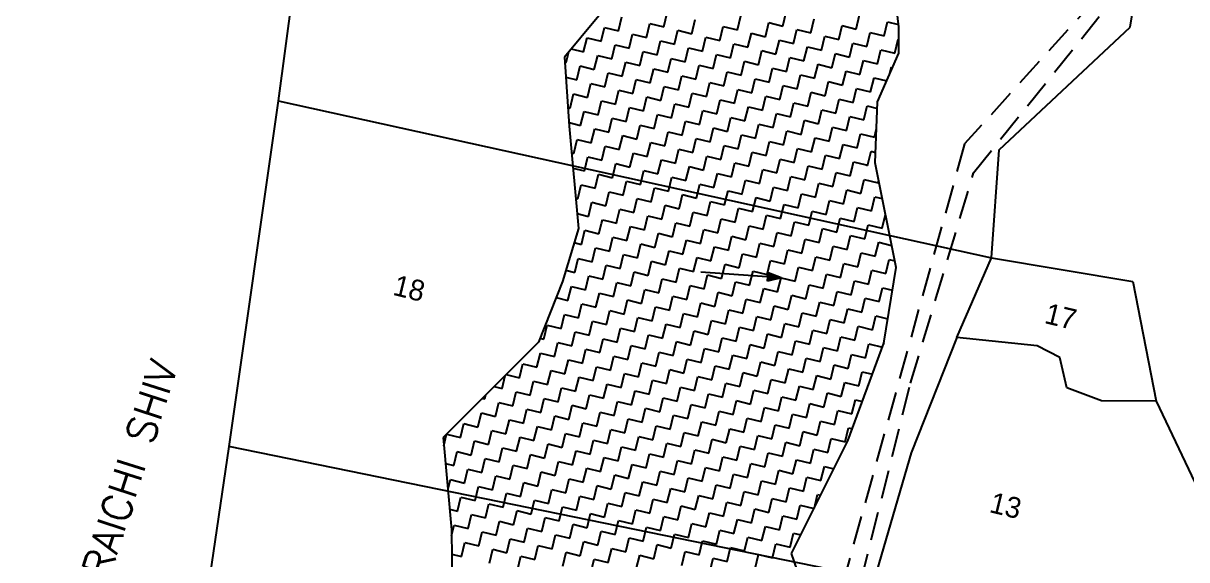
# Model space of a CAD drawing. Header units: metres. Extents: x 280481 to 282563, y 2046849 to 2049468.
# Drawn here: x 280915.3 to 281118.5, y 2047924.3 to 2048017.9 of the extents above; entities that cross this region are included whole.
import ezdxf
from ezdxf.enums import TextEntityAlignment as Align

# ---------------------------------------------------------------- set-up
doc = ezdxf.new("R2010")
doc.units = ezdxf.units.M
doc.linetypes.add('DASHED', pattern=[0.75, 0.5, -0.25])
for name, color, linetype in [('LINE_CARTTRACK', 2, 'DASHED'), ('POLY_HATCH', 12, 'Continuous'), ('POLY_PARCEL', 6, 'Continuous'), ('TEXT_MAPOUT', 7, 'Continuous'), ('TEXT_PARCEL', 7, 'Continuous'), ('V_BOUND_LINE', 7, 'Continuous')]:
    doc.layers.add(name, color=color, linetype=linetype)
doc.styles.get("Standard").update_dxf_attribs({"font": 'simplex.shx'})
doc.styles.add('TEXT_MAP', font='')
doc.styles.get('TEXT_MAP').set_extended_font_data('Kruti Dev 050')

msp = doc.modelspace()

# ---------------------------------------------------------------- hatches: boundary and pattern name
h = msp.add_hatch(color=256)
h.paths.add_polyline_path([(281045.32, 2047973.67), (281045.27, 2047972.96), (281047.65, 2047973.51)])
h.paths.add_polyline_path([(281047.65, 2047973.51), (281045.37, 2047974.39), (281045.32, 2047973.67)])

# ---------------------------------------------------------------- linework, layer by layer
for points in [[(281047.65, 2047973.51), (281033.61, 2047974.51)], [(281045.27, 2047972.96), (281045.37, 2047974.39)], [(281047.65, 2047973.51), (281045.27, 2047972.96)], [(281047.65, 2047973.51), (281045.37, 2047974.39)]]:
    msp.add_lwpolyline(points)
at = {"layer": 'LINE_CARTTRACK', "ltscale": 10}
for p, q in [((281102.78, 2048022.38), (281079.69, 2047996.88)), ((281081.28, 2047991.87), (281106.84, 2048023.63)), ((281079.69, 2047996.88), (281058.95, 2047922.06)), ((281070.26, 2047955.11), (281081.28, 2047991.87)), ((281048.81, 2047869.57), (281070.26, 2047955.11))]:
    msp.add_line(p, q, dxfattribs=at)
at = {"layer": 'POLY_HATCH'}
for p, q in [((281025.47, 2048030.94), (281009.81, 2048012.03)), ((281068.22, 2048017.31), (281067.08, 2048027)), ((281068.19, 2048012.75), (281068.22, 2048017.31)), ((281009.81, 2048012.03), (281010.66, 2047999.99)), ((281064.51, 2048004.22), (281068.19, 2048012.75)), ((281064.09, 2047993.57), (281064.51, 2048004.22)), ((281010.66, 2047999.99), (281012.25, 2047982.12)), ((281067.74, 2047975.3), (281064.09, 2047993.57)), ((281012.25, 2047982.12), (281009.47, 2047972.85)), ((281065.61, 2047962.1), (281067.74, 2047975.3)), ((281009.47, 2047972.85), (281005.29, 2047962.29)), ((281005.29, 2047962.29), (280988.61, 2047945.63)), ((281059.33, 2047945.06), (281065.61, 2047962.1)), ((280988.61, 2047945.63), (280990.09, 2047929.53)), ((281049.45, 2047925.4), (281059.33, 2047945.06)), ((280990.09, 2047929.53), (280990.36, 2047910.64)), ((281054.57, 2047910.98), (281049.45, 2047925.4))]:
    msp.add_line(p, q, dxfattribs=at)
at = {"layer": 'POLY_HATCH', "linetype": 'Continuous'}
for p, q in [((281027.18, 2048017.32), (281027.78, 2048019.77)), ((281047.94, 2048017.47), (281048.53, 2048019.91)), ((281019.25, 2048016.65), (281019.85, 2048019.1)), ((281024.15, 2048015.47), (281024.74, 2048017.91)), ((281024.74, 2048017.91), (281027.18, 2048017.32)), ((281032.08, 2048016.13), (281032.67, 2048018.58)), ((281040.01, 2048016.8), (281040.6, 2048019.25)), ((281044.9, 2048015.61), (281045.5, 2048018.06)), ((281045.5, 2048018.06), (281047.94, 2048017.47)), ((281052.83, 2048016.28), (281053.43, 2048018.73)), ((281060.77, 2048016.95), (281061.36, 2048019.4)), ((281065.66, 2048015.76), (281066.25, 2048018.21)), ((281066.25, 2048018.21), (281068.17, 2048017.74)), ((281016.21, 2048014.8), (281016.81, 2048017.24)), ((281016.81, 2048017.24), (281019.25, 2048016.65)), ((281021.11, 2048013.61), (281021.7, 2048016.06)), ((281021.7, 2048016.06), (281024.15, 2048015.47)), ((281029.04, 2048014.28), (281029.63, 2048016.73)), ((281029.63, 2048016.73), (281032.08, 2048016.13)), ((281036.97, 2048014.95), (281037.56, 2048017.39)), ((281037.56, 2048017.39), (281040.01, 2048016.8)), ((281041.86, 2048013.76), (281042.46, 2048016.21)), ((281042.46, 2048016.21), (281044.9, 2048015.61)), ((281049.8, 2048014.43), (281050.39, 2048016.87)), ((281050.39, 2048016.87), (281052.83, 2048016.28)), ((281054.69, 2048013.24), (281055.28, 2048015.69)), ((281055.28, 2048015.69), (281057.73, 2048015.1)), ((281057.73, 2048015.1), (281058.32, 2048017.54)), ((281058.32, 2048017.54), (281060.77, 2048016.95)), ((281062.62, 2048013.91), (281063.21, 2048016.36)), ((281063.21, 2048016.36), (281065.66, 2048015.76)), ((281013.17, 2048012.94), (281013.77, 2048015.39)), ((281013.77, 2048015.39), (281016.21, 2048014.8)), ((281018.07, 2048011.76), (281018.66, 2048014.2)), ((281018.66, 2048014.2), (281021.11, 2048013.61)), ((281026, 2048012.43), (281026.59, 2048014.87)), ((281026.59, 2048014.87), (281029.04, 2048014.28)), ((281030.89, 2048011.24), (281031.48, 2048013.69)), ((281031.48, 2048013.69), (281033.93, 2048013.09)), ((281033.93, 2048013.09), (281034.52, 2048015.54)), ((281034.52, 2048015.54), (281036.97, 2048014.95)), ((281038.82, 2048011.91), (281039.42, 2048014.35)), ((281039.42, 2048014.35), (281041.86, 2048013.76)), ((281046.76, 2048012.58), (281047.35, 2048015.02)), ((281047.35, 2048015.02), (281049.8, 2048014.43)), ((281051.65, 2048011.39), (281052.24, 2048013.84)), ((281052.24, 2048013.84), (281054.69, 2048013.24)), ((281059.58, 2048012.06), (281060.17, 2048014.5)), ((281060.17, 2048014.5), (281062.62, 2048013.91)), ((281067.51, 2048012.72), (281068.11, 2048015.17)), ((281068.11, 2048015.17), (281068.21, 2048015.15)), ((281010.13, 2048011.09), (281010.59, 2048012.96)), ((281011.01, 2048013.47), (281013.17, 2048012.94)), ((281015.03, 2048009.9), (281015.62, 2048012.35)), ((281015.62, 2048012.35), (281018.07, 2048011.76)), ((281022.96, 2048010.57), (281023.55, 2048013.02)), ((281023.55, 2048013.02), (281026, 2048012.43)), ((281027.85, 2048009.39), (281028.44, 2048011.83)), ((281028.44, 2048011.83), (281030.89, 2048011.24)), ((281035.78, 2048010.05), (281036.38, 2048012.5)), ((281036.38, 2048012.5), (281038.82, 2048011.91)), ((281043.72, 2048010.72), (281044.31, 2048013.17)), ((281044.31, 2048013.17), (281046.76, 2048012.58)), ((281048.61, 2048009.54), (281049.2, 2048011.98)), ((281049.2, 2048011.98), (281051.65, 2048011.39)), ((281056.54, 2048010.2), (281057.13, 2048012.65)), ((281057.13, 2048012.65), (281059.58, 2048012.06)), ((281064.47, 2048010.87), (281065.07, 2048013.32)), ((281065.07, 2048013.32), (281067.51, 2048012.72)), ((281009.88, 2048011.15), (281010.13, 2048011.09)), ((281011.99, 2048008.05), (281012.58, 2048010.5)), ((281012.58, 2048010.5), (281015.03, 2048009.9)), ((281019.92, 2048008.72), (281020.51, 2048011.17)), ((281020.51, 2048011.17), (281022.96, 2048010.57)), ((281024.81, 2048007.53), (281025.41, 2048009.98)), ((281025.41, 2048009.98), (281027.85, 2048009.39)), ((281032.74, 2048008.2), (281033.34, 2048010.65)), ((281033.34, 2048010.65), (281035.78, 2048010.05)), ((281040.68, 2048008.87), (281041.27, 2048011.31)), ((281041.27, 2048011.31), (281043.72, 2048010.72)), ((281045.57, 2048007.68), (281046.16, 2048010.13)), ((281046.16, 2048010.13), (281048.61, 2048009.54)), ((281053.5, 2048008.35), (281054.1, 2048010.8)), ((281054.1, 2048010.8), (281056.54, 2048010.2)), ((281058.4, 2048007.16), (281058.99, 2048009.61)), ((281058.99, 2048009.61), (281061.43, 2048009.02)), ((281061.43, 2048009.02), (281062.03, 2048011.46)), ((281062.03, 2048011.46), (281064.47, 2048010.87)), ((281066.65, 2048009.18), (281066.92, 2048010.28)), ((281066.92, 2048010.28), (281067.11, 2048010.23)), ((281010.06, 2048008.52), (281011.99, 2048008.05)), ((281016.88, 2048006.87), (281017.47, 2048009.31)), ((281017.47, 2048009.31), (281019.92, 2048008.72)), ((281021.77, 2048005.68), (281022.37, 2048008.13)), ((281022.37, 2048008.13), (281024.81, 2048007.53)), ((281029.71, 2048006.35), (281030.3, 2048008.79)), ((281030.3, 2048008.79), (281032.74, 2048008.2)), ((281034.6, 2048005.16), (281035.19, 2048007.61)), ((281035.19, 2048007.61), (281037.64, 2048007.01)), ((281037.64, 2048007.01), (281038.23, 2048009.46)), ((281038.23, 2048009.46), (281040.68, 2048008.87)), ((281042.53, 2048005.83), (281043.12, 2048008.28)), ((281043.12, 2048008.28), (281045.57, 2048007.68)), ((281050.46, 2048006.5), (281051.06, 2048008.94)), ((281051.06, 2048008.94), (281053.5, 2048008.35)), ((281055.36, 2048005.31), (281055.95, 2048007.76)), ((281055.95, 2048007.76), (281058.4, 2048007.16)), ((281063.29, 2048005.98), (281063.88, 2048008.42)), ((281063.88, 2048008.42), (281066.1, 2048007.89)), ((281010.8, 2048003.16), (281011.39, 2048005.61)), ((281011.39, 2048005.61), (281013.84, 2048005.01)), ((281013.84, 2048005.01), (281014.43, 2048007.46)), ((281014.43, 2048007.46), (281016.88, 2048006.87)), ((281018.73, 2048003.83), (281019.33, 2048006.27)), ((281019.33, 2048006.27), (281021.77, 2048005.68)), ((281026.67, 2048004.49), (281027.26, 2048006.94)), ((281027.26, 2048006.94), (281029.71, 2048006.35)), ((281031.56, 2048003.31), (281032.15, 2048005.75)), ((281032.15, 2048005.75), (281034.6, 2048005.16)), ((281039.49, 2048003.98), (281040.08, 2048006.42)), ((281040.08, 2048006.42), (281042.53, 2048005.83)), ((281047.42, 2048004.64), (281048.02, 2048007.09)), ((281048.02, 2048007.09), (281050.46, 2048006.5)), ((281052.32, 2048003.46), (281052.91, 2048005.9)), ((281052.91, 2048005.9), (281055.36, 2048005.31)), ((281060.25, 2048004.12), (281060.84, 2048006.57)), ((281060.84, 2048006.57), (281063.29, 2048005.98)), ((281015.69, 2048001.97), (281016.29, 2048004.42)), ((281016.29, 2048004.42), (281018.73, 2048003.83)), ((281023.63, 2048002.64), (281024.22, 2048005.09)), ((281024.22, 2048005.09), (281026.67, 2048004.49)), ((281028.52, 2048001.45), (281029.11, 2048003.9)), ((281029.11, 2048003.9), (281031.56, 2048003.31)), ((281036.45, 2048002.12), (281037.04, 2048004.57)), ((281037.04, 2048004.57), (281039.49, 2048003.98)), ((281044.38, 2048002.79), (281044.98, 2048005.24)), ((281044.98, 2048005.24), (281047.42, 2048004.64)), ((281049.28, 2048001.6), (281049.87, 2048004.05)), ((281049.87, 2048004.05), (281052.32, 2048003.46)), ((281057.21, 2048002.27), (281057.8, 2048004.72)), ((281057.8, 2048004.72), (281060.25, 2048004.12)), ((281062.1, 2048001.08), (281062.69, 2048003.53)), ((281062.69, 2048003.53), (281064.47, 2048003.1)), ((281010.43, 2048003.25), (281010.8, 2048003.16)), ((281012.65, 2048000.12), (281013.25, 2048002.57)), ((281013.25, 2048002.57), (281015.69, 2048001.97)), ((281020.59, 2048000.79), (281021.18, 2048003.23)), ((281021.18, 2048003.23), (281023.63, 2048002.64)), ((281025.48, 2047999.6), (281026.07, 2048002.05)), ((281026.07, 2048002.05), (281028.52, 2048001.45)), ((281033.41, 2048000.27), (281034.01, 2048002.71)), ((281034.01, 2048002.71), (281036.45, 2048002.12)), ((281038.31, 2047999.08), (281038.9, 2048001.53)), ((281038.9, 2048001.53), (281041.34, 2048000.94)), ((281041.34, 2048000.94), (281041.94, 2048003.38)), ((281041.94, 2048003.38), (281044.38, 2048002.79)), ((281046.24, 2047999.75), (281046.83, 2048002.2)), ((281046.83, 2048002.2), (281049.28, 2048001.6)), ((281054.17, 2048000.42), (281054.76, 2048002.86)), ((281054.76, 2048002.86), (281057.21, 2048002.27)), ((281059.06, 2047999.23), (281059.66, 2048001.68)), ((281059.66, 2048001.68), (281062.1, 2048001.08)), ((281010.62, 2048000.61), (281012.65, 2048000.12)), ((281014.51, 2047997.08), (281015.1, 2047999.53)), ((281015.1, 2047999.53), (281017.55, 2047998.93)), ((281017.55, 2047998.93), (281018.14, 2048001.38)), ((281018.14, 2048001.38), (281020.59, 2048000.79)), ((281022.44, 2047997.75), (281023.03, 2048000.19)), ((281023.03, 2048000.19), (281025.48, 2047999.6)), ((281030.37, 2047998.41), (281030.97, 2048000.86)), ((281030.97, 2048000.86), (281033.41, 2048000.27)), ((281035.27, 2047997.23), (281035.86, 2047999.68)), ((281035.86, 2047999.68), (281038.31, 2047999.08)), ((281043.2, 2047997.9), (281043.79, 2048000.34)), ((281043.79, 2048000.34), (281046.24, 2047999.75)), ((281051.13, 2047998.56), (281051.72, 2048001.01)), ((281051.72, 2048001.01), (281054.17, 2048000.42)), ((281056.02, 2047997.38), (281056.62, 2047999.82)), ((281056.62, 2047999.82), (281059.06, 2047999.23)), ((281063.96, 2047998.05), (281064.33, 2047999.58)), ((281011.47, 2047995.23), (281012.06, 2047997.67)), ((281012.06, 2047997.67), (281014.51, 2047997.08)), ((281019.4, 2047995.89), (281019.99, 2047998.34)), ((281019.99, 2047998.34), (281022.44, 2047997.75)), ((281027.33, 2047996.56), (281027.93, 2047999.01)), ((281027.93, 2047999.01), (281030.37, 2047998.41)), ((281032.23, 2047995.38), (281032.82, 2047997.82)), ((281032.82, 2047997.82), (281035.27, 2047997.23)), ((281040.16, 2047996.04), (281040.75, 2047998.49)), ((281040.75, 2047998.49), (281043.2, 2047997.9)), ((281048.09, 2047996.71), (281048.68, 2047999.16)), ((281048.68, 2047999.16), (281051.13, 2047998.56)), ((281052.98, 2047995.52), (281053.58, 2047997.97)), ((281053.58, 2047997.97), (281056.02, 2047997.38)), ((281060.92, 2047996.19), (281061.51, 2047998.64)), ((281061.51, 2047998.64), (281063.96, 2047998.05)), ((281016.36, 2047994.04), (281016.95, 2047996.49)), ((281016.95, 2047996.49), (281019.4, 2047995.89)), ((281024.29, 2047994.71), (281024.89, 2047997.15)), ((281024.89, 2047997.15), (281027.33, 2047996.56)), ((281029.19, 2047993.52), (281029.78, 2047995.97)), ((281029.78, 2047995.97), (281032.23, 2047995.38)), ((281037.12, 2047994.19), (281037.71, 2047996.64)), ((281037.71, 2047996.64), (281040.16, 2047996.04)), ((281042.01, 2047993), (281042.61, 2047995.45)), ((281042.61, 2047995.45), (281045.05, 2047994.86)), ((281045.05, 2047994.86), (281045.64, 2047997.3)), ((281045.64, 2047997.3), (281048.09, 2047996.71)), ((281049.94, 2047993.67), (281050.54, 2047996.12)), ((281050.54, 2047996.12), (281052.98, 2047995.52)), ((281057.88, 2047994.34), (281058.47, 2047996.79)), ((281058.47, 2047996.79), (281060.92, 2047996.19)), ((281062.8, 2047993.29), (281063.36, 2047995.6)), ((281063.36, 2047995.6), (281064.16, 2047995.41)), ((281011.08, 2047995.32), (281011.47, 2047995.23)), ((281013.32, 2047992.19), (281013.92, 2047994.63)), ((281013.92, 2047994.63), (281016.36, 2047994.04)), ((281018.22, 2047991), (281018.81, 2047993.45)), ((281018.81, 2047993.45), (281021.25, 2047992.85)), ((281021.25, 2047992.85), (281021.85, 2047995.3)), ((281021.85, 2047995.3), (281024.29, 2047994.71)), ((281026.15, 2047991.67), (281026.74, 2047994.11)), ((281026.74, 2047994.11), (281029.19, 2047993.52)), ((281034.08, 2047992.34), (281034.67, 2047994.78)), ((281034.67, 2047994.78), (281037.12, 2047994.19)), ((281038.97, 2047991.15), (281039.57, 2047993.6)), ((281039.57, 2047993.6), (281042.01, 2047993)), ((281046.9, 2047991.82), (281047.5, 2047994.26)), ((281047.5, 2047994.26), (281049.94, 2047993.67)), ((281054.84, 2047992.49), (281055.43, 2047994.93)), ((281055.43, 2047994.93), (281057.88, 2047994.34)), ((281060.07, 2047992.68), (281060.32, 2047993.75)), ((281060.32, 2047993.75), (281062.5, 2047993.22)), ((281011.31, 2047992.67), (281013.32, 2047992.19)), ((281015.18, 2047989.15), (281015.77, 2047991.59)), ((281015.77, 2047991.59), (281018.22, 2047991)), ((281023.11, 2047989.82), (281023.7, 2047992.26)), ((281023.7, 2047992.26), (281026.15, 2047991.67)), ((281031.04, 2047990.48), (281031.63, 2047992.93)), ((281031.63, 2047992.93), (281034.08, 2047992.34)), ((281035.93, 2047989.3), (281036.53, 2047991.74)), ((281036.53, 2047991.74), (281038.97, 2047991.15)), ((281043.87, 2047989.96), (281044.46, 2047992.41)), ((281044.46, 2047992.41), (281046.9, 2047991.82)), ((281051.86, 2047990.87), (281052.39, 2047993.08)), ((281052.39, 2047993.08), (281054.84, 2047992.49)), ((281056.69, 2047989.45), (281057.28, 2047991.89)), ((281057.28, 2047991.89), (281059.73, 2047991.3)), ((281059.73, 2047991.3), (281060.07, 2047992.68)), ((281062.5, 2047993.22), (281062.77, 2047993.15)), ((281062.77, 2047993.15), (281062.8, 2047993.29)), ((281012.14, 2047987.29), (281012.73, 2047989.74)), ((281012.73, 2047989.74), (281015.18, 2047989.15)), ((281020.07, 2047987.96), (281020.66, 2047990.41)), ((281020.66, 2047990.41), (281023.11, 2047989.82)), ((281028, 2047988.63), (281028.59, 2047991.08)), ((281028.59, 2047991.08), (281031.04, 2047990.48)), ((281032.89, 2047987.44), (281033.49, 2047989.89)), ((281033.49, 2047989.89), (281035.93, 2047989.3)), ((281040.91, 2047988.45), (281041.42, 2047990.56)), ((281041.42, 2047990.56), (281043.87, 2047989.96)), ((281045.72, 2047986.92), (281046.31, 2047989.37)), ((281046.31, 2047989.37), (281048.76, 2047988.78)), ((281048.76, 2047988.78), (281049.12, 2047990.26)), ((281049.12, 2047990.26), (281049.35, 2047991.22)), ((281049.35, 2047991.22), (281051.31, 2047990.75)), ((281051.31, 2047990.75), (281051.8, 2047990.63)), ((281051.8, 2047990.63), (281051.86, 2047990.87)), ((281053.65, 2047987.59), (281054.24, 2047990.04)), ((281054.24, 2047990.04), (281056.69, 2047989.45)), ((281061.58, 2047988.26), (281062.18, 2047990.71)), ((281062.18, 2047990.71), (281064.62, 2047990.11)), ((281064.62, 2047990.11), (281064.71, 2047990.46)), ((281011.79, 2047987.38), (281012.14, 2047987.29)), ((281017.03, 2047986.11), (281017.62, 2047988.55)), ((281017.62, 2047988.55), (281020.07, 2047987.96)), ((281021.92, 2047984.92), (281022.52, 2047987.37)), ((281022.52, 2047987.37), (281024.96, 2047986.78)), ((281024.96, 2047986.78), (281025.55, 2047989.22)), ((281025.55, 2047989.22), (281028, 2047988.63)), ((281029.96, 2047986.03), (281030.45, 2047988.04)), ((281030.45, 2047988.04), (281032.89, 2047987.44)), ((281037.79, 2047986.26), (281038.17, 2047987.85)), ((281038.17, 2047987.85), (281038.38, 2047988.7)), ((281038.38, 2047988.7), (281040.13, 2047988.28)), ((281040.13, 2047988.28), (281040.83, 2047988.11)), ((281040.83, 2047988.11), (281040.91, 2047988.45)), ((281042.68, 2047985.07), (281043.27, 2047987.52)), ((281043.27, 2047987.52), (281045.72, 2047986.92)), ((281050.61, 2047985.74), (281051.2, 2047988.19)), ((281051.2, 2047988.19), (281053.65, 2047987.59)), ((281058.54, 2047986.41), (281059.14, 2047988.85)), ((281059.14, 2047988.85), (281061.58, 2047988.26)), ((281063.44, 2047985.22), (281064.03, 2047987.67)), ((281064.03, 2047987.67), (281065.33, 2047987.35)), ((281013.99, 2047984.25), (281014.58, 2047986.7)), ((281014.58, 2047986.7), (281017.03, 2047986.11)), ((281019.02, 2047983.62), (281019.48, 2047985.52)), ((281019.48, 2047985.52), (281021.92, 2047984.92)), ((281026.82, 2047983.74), (281027.23, 2047985.43)), ((281027.23, 2047985.43), (281027.41, 2047986.18)), ((281027.41, 2047986.18), (281028.95, 2047985.81)), ((281028.95, 2047985.81), (281029.85, 2047985.59)), ((281029.85, 2047985.59), (281029.96, 2047986.03)), ((281034.75, 2047984.4), (281035.34, 2047986.85)), ((281035.34, 2047986.85), (281037.79, 2047986.26)), ((281039.64, 2047983.22), (281040.23, 2047985.66)), ((281040.23, 2047985.66), (281042.68, 2047985.07)), ((281047.57, 2047983.89), (281048.17, 2047986.33)), ((281048.17, 2047986.33), (281050.61, 2047985.74)), ((281055.5, 2047984.55), (281056.1, 2047987)), ((281056.1, 2047987), (281058.54, 2047986.41)), ((281060.4, 2047983.37), (281060.99, 2047985.81)), ((281060.99, 2047985.81), (281063.44, 2047985.22)), ((281012.02, 2047984.73), (281013.99, 2047984.25)), ((281016.28, 2047983.01), (281016.44, 2047983.66)), ((281016.44, 2047983.66), (281017.77, 2047983.34)), ((281017.77, 2047983.34), (281018.88, 2047983.07)), ((281018.88, 2047983.07), (281019.02, 2047983.62)), ((281023.78, 2047981.88), (281024.37, 2047984.33)), ((281024.37, 2047984.33), (281026.82, 2047983.74)), ((281028.67, 2047980.7), (281029.26, 2047983.14)), ((281029.26, 2047983.14), (281031.71, 2047982.55)), ((281031.71, 2047982.55), (281032.3, 2047985)), ((281032.3, 2047985), (281034.75, 2047984.4)), ((281036.6, 2047981.36), (281037.19, 2047983.81)), ((281037.19, 2047983.81), (281039.64, 2047983.22)), ((281044.53, 2047982.03), (281045.13, 2047984.48)), ((281045.13, 2047984.48), (281047.57, 2047983.89)), ((281049.43, 2047980.85), (281050.02, 2047983.29)), ((281050.02, 2047983.29), (281052.47, 2047982.7)), ((281052.47, 2047982.7), (281053.06, 2047985.15)), ((281053.06, 2047985.15), (281055.5, 2047984.55)), ((281057.36, 2047981.51), (281057.95, 2047983.96)), ((281057.95, 2047983.96), (281060.4, 2047983.37)), ((281065.29, 2047982.18), (281065.88, 2047984.6)), ((281012.8, 2047979.36), (281013.4, 2047981.81)), ((281013.4, 2047981.81), (281015.84, 2047981.22)), ((281015.84, 2047981.22), (281016.28, 2047983.01)), ((281020.74, 2047980.03), (281021.33, 2047982.48)), ((281021.33, 2047982.48), (281023.78, 2047981.88)), ((281025.63, 2047978.84), (281026.22, 2047981.29)), ((281026.22, 2047981.29), (281028.67, 2047980.7)), ((281033.56, 2047979.51), (281034.15, 2047981.96)), ((281034.15, 2047981.96), (281036.6, 2047981.36)), ((281041.49, 2047980.18), (281042.09, 2047982.62)), ((281042.09, 2047982.62), (281044.53, 2047982.03)), ((281046.39, 2047978.99), (281046.98, 2047981.44)), ((281046.98, 2047981.44), (281049.43, 2047980.85)), ((281054.32, 2047979.66), (281054.91, 2047982.11)), ((281054.91, 2047982.11), (281057.36, 2047981.51)), ((281062.25, 2047980.33), (281062.84, 2047982.77)), ((281062.84, 2047982.77), (281065.29, 2047982.18)), ((281011.52, 2047979.67), (281012.8, 2047979.36)), ((281017.7, 2047978.18), (281018.29, 2047980.62)), ((281018.29, 2047980.62), (281020.74, 2047980.03)), ((281022.59, 2047976.99), (281023.18, 2047979.44)), ((281023.18, 2047979.44), (281025.63, 2047978.84)), ((281030.52, 2047977.66), (281031.11, 2047980.1)), ((281031.11, 2047980.1), (281033.56, 2047979.51)), ((281038.45, 2047978.32), (281039.05, 2047980.77)), ((281039.05, 2047980.77), (281041.49, 2047980.18)), ((281043.35, 2047977.14), (281043.94, 2047979.59)), ((281043.94, 2047979.59), (281046.39, 2047978.99)), ((281051.28, 2047977.81), (281051.87, 2047980.25)), ((281051.87, 2047980.25), (281054.32, 2047979.66)), ((281059.21, 2047978.47), (281059.8, 2047980.92)), ((281059.8, 2047980.92), (281062.25, 2047980.33)), ((281064.1, 2047977.29), (281064.7, 2047979.73)), ((281064.7, 2047979.73), (281066.96, 2047979.19)), ((281014.66, 2047976.32), (281015.25, 2047978.77)), ((281015.25, 2047978.77), (281017.7, 2047978.18)), ((281019.55, 2047975.14), (281020.14, 2047977.58)), ((281020.14, 2047977.58), (281022.59, 2047976.99)), ((281027.48, 2047975.8), (281028.08, 2047978.25)), ((281028.08, 2047978.25), (281030.52, 2047977.66)), ((281032.38, 2047974.62), (281032.97, 2047977.06)), ((281032.97, 2047977.06), (281035.41, 2047976.47)), ((281035.41, 2047976.47), (281036.01, 2047978.92)), ((281036.01, 2047978.92), (281038.45, 2047978.32)), ((281040.31, 2047975.29), (281040.9, 2047977.73)), ((281040.9, 2047977.73), (281043.35, 2047977.14)), ((281048.24, 2047975.95), (281048.83, 2047978.4)), ((281048.83, 2047978.4), (281051.28, 2047977.81)), ((281053.13, 2047974.77), (281053.73, 2047977.21)), ((281053.73, 2047977.21), (281056.17, 2047976.62)), ((281056.17, 2047976.62), (281056.77, 2047979.07)), ((281056.77, 2047979.07), (281059.21, 2047978.47)), ((281061.07, 2047975.43), (281061.66, 2047977.88)), ((281061.66, 2047977.88), (281064.1, 2047977.29)), ((281011.62, 2047974.47), (281012.21, 2047976.92)), ((281012.21, 2047976.92), (281014.66, 2047976.32)), ((281016.51, 2047973.28), (281017.1, 2047975.73)), ((281017.1, 2047975.73), (281019.55, 2047975.14)), ((281024.44, 2047973.95), (281025.04, 2047976.4)), ((281025.04, 2047976.4), (281027.48, 2047975.8)), ((281029.34, 2047972.76), (281029.93, 2047975.21)), ((281029.93, 2047975.21), (281032.38, 2047974.62)), ((281037.27, 2047973.43), (281037.86, 2047975.88)), ((281037.86, 2047975.88), (281040.31, 2047975.29)), ((281045.2, 2047974.1), (281045.79, 2047976.55)), ((281045.79, 2047976.55), (281048.24, 2047975.95)), ((281050.09, 2047972.91), (281050.69, 2047975.36)), ((281050.69, 2047975.36), (281053.13, 2047974.77)), ((281058.03, 2047973.58), (281058.62, 2047976.03)), ((281058.62, 2047976.03), (281061.07, 2047975.43)), ((281065.96, 2047974.25), (281066.55, 2047976.7)), ((281066.55, 2047976.7), (281067.5, 2047976.46)), ((281010.07, 2047974.85), (281011.62, 2047974.47)), ((281013.47, 2047971.43), (281014.06, 2047973.88)), ((281014.06, 2047973.88), (281016.51, 2047973.28)), ((281021.4, 2047972.1), (281022, 2047974.54)), ((281022, 2047974.54), (281024.44, 2047973.95)), ((281026.3, 2047970.91), (281026.89, 2047973.36)), ((281026.89, 2047973.36), (281029.34, 2047972.76)), ((281034.23, 2047971.58), (281034.82, 2047974.03)), ((281034.82, 2047974.03), (281037.27, 2047973.43)), ((281042.16, 2047972.25), (281042.75, 2047974.69)), ((281042.75, 2047974.69), (281045.2, 2047974.1)), ((281047.05, 2047971.06), (281047.65, 2047973.51)), ((281047.65, 2047973.51), (281050.09, 2047972.91)), ((281054.99, 2047971.73), (281055.58, 2047974.17)), ((281055.58, 2047974.17), (281058.03, 2047973.58)), ((281059.88, 2047970.54), (281060.47, 2047972.99)), ((281060.47, 2047972.99), (281062.92, 2047972.4)), ((281062.92, 2047972.4), (281063.51, 2047974.84)), ((281063.51, 2047974.84), (281065.96, 2047974.25)), ((281010.43, 2047969.58), (281011.03, 2047972.02)), ((281011.03, 2047972.02), (281013.47, 2047971.43)), ((281018.36, 2047970.24), (281018.96, 2047972.69)), ((281018.96, 2047972.69), (281021.4, 2047972.1)), ((281023.26, 2047969.06), (281023.85, 2047971.5)), ((281023.85, 2047971.5), (281026.3, 2047970.91)), ((281031.19, 2047969.73), (281031.78, 2047972.17)), ((281031.78, 2047972.17), (281034.23, 2047971.58)), ((281036.08, 2047968.54), (281036.68, 2047970.99)), ((281036.68, 2047970.99), (281039.12, 2047970.39)), ((281039.12, 2047970.39), (281039.71, 2047972.84)), ((281039.71, 2047972.84), (281042.16, 2047972.25)), ((281044.01, 2047969.21), (281044.61, 2047971.65)), ((281044.61, 2047971.65), (281047.05, 2047971.06)), ((281051.95, 2047969.87), (281052.54, 2047972.32)), ((281052.54, 2047972.32), (281054.99, 2047971.73)), ((281056.84, 2047968.69), (281057.43, 2047971.13)), ((281057.43, 2047971.13), (281059.88, 2047970.54)), ((281064.77, 2047969.36), (281065.37, 2047971.8)), ((281065.37, 2047971.8), (281067.11, 2047971.38)), ((281008.37, 2047970.08), (281010.43, 2047969.58)), ((281012.29, 2047966.54), (281012.88, 2047968.98)), ((281012.88, 2047968.98), (281015.32, 2047968.39)), ((281015.32, 2047968.39), (281015.92, 2047970.84)), ((281015.92, 2047970.84), (281018.36, 2047970.24)), ((281020.22, 2047967.2), (281020.81, 2047969.65)), ((281020.81, 2047969.65), (281023.26, 2047969.06)), ((281028.15, 2047967.87), (281028.74, 2047970.32)), ((281028.74, 2047970.32), (281031.19, 2047969.73)), ((281033.04, 2047966.69), (281033.64, 2047969.13)), ((281033.64, 2047969.13), (281036.08, 2047968.54)), ((281040.98, 2047967.35), (281041.57, 2047969.8)), ((281041.57, 2047969.8), (281044.01, 2047969.21)), ((281048.91, 2047968.02), (281049.5, 2047970.47)), ((281049.5, 2047970.47), (281051.95, 2047969.87)), ((281053.8, 2047966.83), (281054.39, 2047969.28)), ((281054.39, 2047969.28), (281056.84, 2047968.69)), ((281061.73, 2047967.5), (281062.33, 2047969.95)), ((281062.33, 2047969.95), (281064.77, 2047969.36)), ((281009.25, 2047964.68), (281009.84, 2047967.13)), ((281009.84, 2047967.13), (281012.29, 2047966.54)), ((281017.18, 2047965.35), (281017.77, 2047967.8)), ((281017.77, 2047967.8), (281020.22, 2047967.2)), ((281025.11, 2047966.02), (281025.7, 2047968.46)), ((281025.7, 2047968.46), (281028.15, 2047967.87)), ((281030, 2047964.83), (281030.6, 2047967.28)), ((281030.6, 2047967.28), (281033.04, 2047966.69)), ((281037.94, 2047965.5), (281038.53, 2047967.95)), ((281038.53, 2047967.95), (281040.98, 2047967.35)), ((281045.87, 2047966.17), (281046.46, 2047968.61)), ((281046.46, 2047968.61), (281048.91, 2047968.02)), ((281050.76, 2047964.98), (281051.35, 2047967.43)), ((281051.35, 2047967.43), (281053.8, 2047966.83)), ((281058.69, 2047965.65), (281059.29, 2047968.1)), ((281059.29, 2047968.1), (281061.73, 2047967.5)), ((281063.59, 2047964.46), (281064.18, 2047966.91)), ((281064.18, 2047966.91), (281066.3, 2047966.39)), ((281006.21, 2047962.83), (281006.8, 2047965.28)), ((281006.8, 2047965.28), (281009.25, 2047964.68)), ((281014.14, 2047963.5), (281014.73, 2047965.94)), ((281014.73, 2047965.94), (281017.18, 2047965.35)), ((281022.07, 2047964.16), (281022.66, 2047966.61)), ((281022.66, 2047966.61), (281025.11, 2047966.02)), ((281026.96, 2047962.98), (281027.56, 2047965.43)), ((281027.56, 2047965.43), (281030, 2047964.83)), ((281034.9, 2047963.65), (281035.49, 2047966.09)), ((281035.49, 2047966.09), (281037.94, 2047965.5)), ((281039.79, 2047962.46), (281040.38, 2047964.91)), ((281040.38, 2047964.91), (281042.83, 2047964.31)), ((281042.83, 2047964.31), (281043.42, 2047966.76)), ((281043.42, 2047966.76), (281045.87, 2047966.17)), ((281047.72, 2047963.13), (281048.31, 2047965.57)), ((281048.31, 2047965.57), (281050.76, 2047964.98)), ((281055.65, 2047963.8), (281056.25, 2047966.24)), ((281056.25, 2047966.24), (281058.69, 2047965.65)), ((281060.55, 2047962.61), (281061.14, 2047965.06)), ((281061.14, 2047965.06), (281063.59, 2047964.46)), ((281005.57, 2047962.98), (281006.21, 2047962.83)), ((281011.1, 2047961.64), (281011.69, 2047964.09)), ((281011.69, 2047964.09), (281014.14, 2047963.5)), ((281015.99, 2047960.46), (281016.59, 2047962.9)), ((281016.59, 2047962.9), (281019.03, 2047962.31)), ((281019.03, 2047962.31), (281019.62, 2047964.76)), ((281019.62, 2047964.76), (281022.07, 2047964.16)), ((281023.92, 2047961.13), (281024.52, 2047963.57)), ((281024.52, 2047963.57), (281026.96, 2047962.98)), ((281031.86, 2047961.79), (281032.45, 2047964.24)), ((281032.45, 2047964.24), (281034.9, 2047963.65)), ((281036.75, 2047960.61), (281037.34, 2047963.05)), ((281037.34, 2047963.05), (281039.79, 2047962.46)), ((281044.68, 2047961.27), (281045.28, 2047963.72)), ((281045.28, 2047963.72), (281047.72, 2047963.13)), ((281052.61, 2047961.94), (281053.21, 2047964.39)), ((281053.21, 2047964.39), (281055.65, 2047963.8)), ((281057.51, 2047960.76), (281058.1, 2047963.2)), ((281058.1, 2047963.2), (281060.55, 2047962.61)), ((281008.06, 2047959.79), (281008.65, 2047962.24)), ((281008.65, 2047962.24), (281011.1, 2047961.64)), ((281012.95, 2047958.6), (281013.55, 2047961.05)), ((281013.55, 2047961.05), (281015.99, 2047960.46)), ((281020.89, 2047959.27), (281021.48, 2047961.72)), ((281021.48, 2047961.72), (281023.92, 2047961.13)), ((281028.82, 2047959.94), (281029.41, 2047962.39)), ((281029.41, 2047962.39), (281031.86, 2047961.79)), ((281033.71, 2047958.75), (281034.3, 2047961.2)), ((281034.3, 2047961.2), (281036.75, 2047960.61)), ((281041.64, 2047959.42), (281042.24, 2047961.87)), ((281042.24, 2047961.87), (281044.68, 2047961.27)), ((281049.58, 2047960.09), (281050.17, 2047962.54)), ((281050.17, 2047962.54), (281052.61, 2047961.94)), ((281054.47, 2047958.9), (281055.06, 2047961.35)), ((281055.06, 2047961.35), (281057.51, 2047960.76)), ((281062.4, 2047959.57), (281062.99, 2047962.02)), ((281062.99, 2047962.02), (281065.37, 2047961.44)), ((281065.59, 2047962.02), (281065.63, 2047962.21)), ((281005.02, 2047957.94), (281005.61, 2047960.38)), ((281005.61, 2047960.38), (281008.06, 2047959.79)), ((281009.91, 2047956.75), (281010.51, 2047959.2)), ((281010.51, 2047959.2), (281012.95, 2047958.6)), ((281017.85, 2047957.42), (281018.44, 2047959.86)), ((281018.44, 2047959.86), (281020.89, 2047959.27)), ((281025.78, 2047958.09), (281026.37, 2047960.53)), ((281026.37, 2047960.53), (281028.82, 2047959.94)), ((281030.67, 2047956.9), (281031.26, 2047959.35)), ((281031.26, 2047959.35), (281033.71, 2047958.75)), ((281038.6, 2047957.57), (281039.2, 2047960.01)), ((281039.2, 2047960.01), (281041.64, 2047959.42)), ((281043.5, 2047956.38), (281044.09, 2047958.83)), ((281044.09, 2047958.83), (281046.54, 2047958.24)), ((281046.54, 2047958.24), (281047.13, 2047960.68)), ((281047.13, 2047960.68), (281049.58, 2047960.09)), ((281051.43, 2047957.05), (281052.02, 2047959.5)), ((281052.02, 2047959.5), (281054.47, 2047958.9)), ((281059.36, 2047957.72), (281059.95, 2047960.16)), ((281059.95, 2047960.16), (281062.4, 2047959.57)), ((281001.98, 2047956.08), (281002.57, 2047958.53)), ((281002.57, 2047958.53), (281005.02, 2047957.94)), ((281006.87, 2047954.9), (281007.47, 2047957.34)), ((281007.47, 2047957.34), (281009.91, 2047956.75)), ((281014.81, 2047955.57), (281015.4, 2047958.01)), ((281015.4, 2047958.01), (281017.85, 2047957.42)), ((281019.7, 2047954.38), (281020.29, 2047956.83)), ((281020.29, 2047956.83), (281022.74, 2047956.23)), ((281022.74, 2047956.23), (281023.33, 2047958.68)), ((281023.33, 2047958.68), (281025.78, 2047958.09)), ((281027.63, 2047955.05), (281028.22, 2047957.49)), ((281028.22, 2047957.49), (281030.67, 2047956.9)), ((281035.56, 2047955.71), (281036.16, 2047958.16)), ((281036.16, 2047958.16), (281038.6, 2047957.57)), ((281040.46, 2047954.53), (281041.05, 2047956.97)), ((281041.05, 2047956.97), (281043.5, 2047956.38)), ((281048.39, 2047955.2), (281048.98, 2047957.64)), ((281048.98, 2047957.64), (281051.43, 2047957.05)), ((281056.32, 2047955.86), (281056.91, 2047958.31)), ((281056.91, 2047958.31), (281059.36, 2047957.72)), ((281061.21, 2047954.68), (281061.81, 2047957.12)), ((281061.81, 2047957.12), (281063.62, 2047956.69)), ((280998.94, 2047954.23), (280999.49, 2047956.5)), ((280999.64, 2047956.65), (281001.98, 2047956.08)), ((281003.83, 2047953.04), (281004.43, 2047955.49)), ((281004.43, 2047955.49), (281006.87, 2047954.9)), ((281011.77, 2047953.71), (281012.36, 2047956.16)), ((281012.36, 2047956.16), (281014.81, 2047955.57)), ((281016.66, 2047952.53), (281017.25, 2047954.97)), ((281017.25, 2047954.97), (281019.7, 2047954.38)), ((281024.59, 2047953.19), (281025.19, 2047955.64)), ((281025.19, 2047955.64), (281027.63, 2047955.05)), ((281032.52, 2047953.86), (281033.12, 2047956.31)), ((281033.12, 2047956.31), (281035.56, 2047955.71)), ((281037.42, 2047952.67), (281038.01, 2047955.12)), ((281038.01, 2047955.12), (281040.46, 2047954.53)), ((281045.35, 2047953.34), (281045.94, 2047955.79)), ((281045.94, 2047955.79), (281048.39, 2047955.2)), ((281053.28, 2047954.01), (281053.87, 2047956.46)), ((281053.87, 2047956.46), (281056.32, 2047955.86)), ((281058.17, 2047952.82), (281058.77, 2047955.27)), ((281058.77, 2047955.27), (281061.21, 2047954.68)), ((280995.9, 2047952.38), (280996.07, 2047953.09)), ((280997.56, 2047954.57), (280998.94, 2047954.23)), ((281000.8, 2047951.19), (281001.39, 2047953.64)), ((281001.39, 2047953.64), (281003.83, 2047953.04)), ((281008.73, 2047951.86), (281009.32, 2047954.3)), ((281009.32, 2047954.3), (281011.77, 2047953.71)), ((281013.62, 2047950.67), (281014.21, 2047953.12)), ((281014.21, 2047953.12), (281016.66, 2047952.53)), ((281021.55, 2047951.34), (281022.15, 2047953.79)), ((281022.15, 2047953.79), (281024.59, 2047953.19)), ((281029.49, 2047952.01), (281030.08, 2047954.45)), ((281030.08, 2047954.45), (281032.52, 2047953.86)), ((281034.38, 2047950.82), (281034.97, 2047953.27)), ((281034.97, 2047953.27), (281037.42, 2047952.67)), ((281042.31, 2047951.49), (281042.9, 2047953.94)), ((281042.9, 2047953.94), (281045.35, 2047953.34)), ((281047.2, 2047950.3), (281047.8, 2047952.75)), ((281047.8, 2047952.75), (281050.24, 2047952.16)), ((281050.24, 2047952.16), (281050.84, 2047954.6)), ((281050.84, 2047954.6), (281053.28, 2047954.01)), ((281055.14, 2047950.97), (281055.73, 2047953.42)), ((281055.73, 2047953.42), (281058.17, 2047952.82)), ((280995.47, 2047952.48), (280995.9, 2047952.38)), ((280997.76, 2047949.34), (280998.35, 2047951.78)), ((280998.35, 2047951.78), (281000.8, 2047951.19)), ((281005.69, 2047950), (281006.28, 2047952.45)), ((281006.28, 2047952.45), (281008.73, 2047951.86)), ((281010.58, 2047948.82), (281011.17, 2047951.27)), ((281011.17, 2047951.27), (281013.62, 2047950.67)), ((281018.51, 2047949.49), (281019.11, 2047951.93)), ((281019.11, 2047951.93), (281021.55, 2047951.34)), ((281023.41, 2047948.3), (281024, 2047950.75)), ((281024, 2047950.75), (281026.45, 2047950.15)), ((281026.45, 2047950.15), (281027.04, 2047952.6)), ((281027.04, 2047952.6), (281029.49, 2047952.01)), ((281031.34, 2047948.97), (281031.93, 2047951.41)), ((281031.93, 2047951.41), (281034.38, 2047950.82)), ((281039.27, 2047949.64), (281039.86, 2047952.08)), ((281039.86, 2047952.08), (281042.31, 2047951.49)), ((281044.16, 2047948.45), (281044.76, 2047950.9)), ((281044.76, 2047950.9), (281047.2, 2047950.3)), ((281052.1, 2047949.12), (281052.69, 2047951.56)), ((281052.69, 2047951.56), (281055.14, 2047950.97)), ((281060.03, 2047949.78), (281060.62, 2047952.23)), ((281060.62, 2047952.23), (281061.86, 2047951.93)), ((280994.72, 2047947.48), (280995.31, 2047949.93)), ((280995.31, 2047949.93), (280997.76, 2047949.34)), ((280999.61, 2047946.3), (281000.2, 2047948.74)), ((281000.2, 2047948.74), (281002.65, 2047948.15)), ((281002.65, 2047948.15), (281003.24, 2047950.6)), ((281003.24, 2047950.6), (281005.69, 2047950)), ((281007.54, 2047946.97), (281008.13, 2047949.41)), ((281008.13, 2047949.41), (281010.58, 2047948.82)), ((281015.47, 2047947.63), (281016.07, 2047950.08)), ((281016.07, 2047950.08), (281018.51, 2047949.49)), ((281020.37, 2047946.45), (281020.96, 2047948.89)), ((281020.96, 2047948.89), (281023.41, 2047948.3)), ((281028.3, 2047947.11), (281028.89, 2047949.56)), ((281028.89, 2047949.56), (281031.34, 2047948.97)), ((281036.23, 2047947.78), (281036.82, 2047950.23)), ((281036.82, 2047950.23), (281039.27, 2047949.64)), ((281041.12, 2047946.6), (281041.72, 2047949.04)), ((281041.72, 2047949.04), (281044.16, 2047948.45)), ((281049.06, 2047947.26), (281049.65, 2047949.71)), ((281049.65, 2047949.71), (281052.1, 2047949.12)), ((281056.99, 2047947.93), (281057.58, 2047950.38)), ((281057.58, 2047950.38), (281060.03, 2047949.78)), ((280991.68, 2047945.63), (280992.27, 2047948.08)), ((280992.27, 2047948.08), (280994.72, 2047947.48)), ((280996.57, 2047944.44), (280997.16, 2047946.89)), ((280997.16, 2047946.89), (280999.61, 2047946.3)), ((281004.5, 2047945.11), (281005.1, 2047947.56)), ((281005.1, 2047947.56), (281007.54, 2047946.97)), ((281012.43, 2047945.78), (281013.03, 2047948.23)), ((281013.03, 2047948.23), (281015.47, 2047947.63)), ((281017.33, 2047944.59), (281017.92, 2047947.04)), ((281017.92, 2047947.04), (281020.37, 2047946.45)), ((281025.26, 2047945.26), (281025.85, 2047947.71)), ((281025.85, 2047947.71), (281028.3, 2047947.11)), ((281033.19, 2047945.93), (281033.79, 2047948.37)), ((281033.79, 2047948.37), (281036.23, 2047947.78)), ((281038.08, 2047944.74), (281038.68, 2047947.19)), ((281038.68, 2047947.19), (281041.12, 2047946.6)), ((281046.02, 2047945.41), (281046.61, 2047947.86)), ((281046.61, 2047947.86), (281049.06, 2047947.26)), ((281050.91, 2047944.22), (281051.5, 2047946.67)), ((281051.5, 2047946.67), (281053.95, 2047946.08)), ((281053.95, 2047946.08), (281054.54, 2047948.52)), ((281054.54, 2047948.52), (281056.99, 2047947.93)), ((281058.84, 2047944.89), (281059.44, 2047947.34)), ((281059.44, 2047947.34), (281060.11, 2047947.17)), ((280988.74, 2047944.19), (280989.23, 2047946.22)), ((280989.23, 2047946.22), (280991.68, 2047945.63)), ((280993.53, 2047942.59), (280994.12, 2047945.04)), ((280994.12, 2047945.04), (280996.57, 2047944.44)), ((281001.46, 2047943.26), (281002.06, 2047945.7)), ((281002.06, 2047945.7), (281004.5, 2047945.11)), ((281009.4, 2047943.93), (281009.99, 2047946.37)), ((281009.99, 2047946.37), (281012.43, 2047945.78)), ((281014.29, 2047942.74), (281014.88, 2047945.19)), ((281014.88, 2047945.19), (281017.33, 2047944.59)), ((281022.22, 2047943.41), (281022.81, 2047945.85)), ((281022.81, 2047945.85), (281025.26, 2047945.26)), ((281027.11, 2047942.22), (281027.71, 2047944.67)), ((281027.71, 2047944.67), (281030.15, 2047944.07)), ((281030.15, 2047944.07), (281030.75, 2047946.52)), ((281030.75, 2047946.52), (281033.19, 2047945.93)), ((281035.05, 2047942.89), (281035.64, 2047945.34)), ((281035.64, 2047945.34), (281038.08, 2047944.74)), ((281042.98, 2047943.56), (281043.57, 2047946)), ((281043.57, 2047946), (281046.02, 2047945.41)), ((281047.87, 2047942.37), (281048.46, 2047944.82)), ((281048.46, 2047944.82), (281050.91, 2047944.22)), ((281055.8, 2047943.04), (281056.4, 2047945.48)), ((281056.4, 2047945.48), (281058.84, 2047944.89)), ((280990.49, 2047940.74), (280991.08, 2047943.18)), ((280991.08, 2047943.18), (280993.53, 2047942.59)), ((280998.42, 2047941.4), (280999.02, 2047943.85)), ((280999.02, 2047943.85), (281001.46, 2047943.26)), ((281003.32, 2047940.22), (281003.91, 2047942.67)), ((281003.91, 2047942.67), (281006.36, 2047942.07)), ((281006.36, 2047942.07), (281006.95, 2047944.52)), ((281006.95, 2047944.52), (281009.4, 2047943.93)), ((281011.25, 2047940.89), (281011.84, 2047943.33)), ((281011.84, 2047943.33), (281014.29, 2047942.74)), ((281019.18, 2047941.55), (281019.77, 2047944)), ((281019.77, 2047944), (281022.22, 2047943.41)), ((281024.07, 2047940.37), (281024.67, 2047942.81)), ((281024.67, 2047942.81), (281027.11, 2047942.22)), ((281032.01, 2047941.04), (281032.6, 2047943.48)), ((281032.6, 2047943.48), (281035.05, 2047942.89)), ((281039.94, 2047941.7), (281040.53, 2047944.15)), ((281040.53, 2047944.15), (281042.98, 2047943.56)), ((281044.83, 2047940.52), (281045.42, 2047942.96)), ((281045.42, 2047942.96), (281047.87, 2047942.37)), ((281052.76, 2047941.18), (281053.36, 2047943.63)), ((281053.36, 2047943.63), (281055.8, 2047943.04)), ((280989.02, 2047941.09), (280990.49, 2047940.74)), ((280995.38, 2047939.55), (280995.98, 2047942)), ((280995.98, 2047942), (280998.42, 2047941.4)), ((281000.28, 2047938.37), (281000.87, 2047940.81)), ((281000.87, 2047940.81), (281003.32, 2047940.22)), ((281008.21, 2047939.03), (281008.8, 2047941.48)), ((281008.8, 2047941.48), (281011.25, 2047940.89)), ((281016.14, 2047939.7), (281016.73, 2047942.15)), ((281016.73, 2047942.15), (281019.18, 2047941.55)), ((281021.03, 2047938.51), (281021.63, 2047940.96)), ((281021.63, 2047940.96), (281024.07, 2047940.37)), ((281028.97, 2047939.18), (281029.56, 2047941.63)), ((281029.56, 2047941.63), (281032.01, 2047941.04)), ((281036.9, 2047939.85), (281037.49, 2047942.3)), ((281037.49, 2047942.3), (281039.94, 2047941.7)), ((281041.79, 2047938.66), (281042.38, 2047941.11)), ((281042.38, 2047941.11), (281044.83, 2047940.52)), ((281049.72, 2047939.33), (281050.32, 2047941.78)), ((281050.32, 2047941.78), (281052.76, 2047941.18)), ((281054.62, 2047938.15), (281055.21, 2047940.59)), ((281055.21, 2047940.59), (281056.88, 2047940.19)), ((280992.34, 2047937.7), (280992.94, 2047940.14)), ((280992.94, 2047940.14), (280995.38, 2047939.55)), ((280997.24, 2047936.51), (280997.83, 2047938.96)), ((280997.83, 2047938.96), (281000.28, 2047938.37)), ((281005.17, 2047937.18), (281005.76, 2047939.63)), ((281005.76, 2047939.63), (281008.21, 2047939.03)), ((281010.06, 2047935.99), (281010.66, 2047938.44)), ((281010.66, 2047938.44), (281013.1, 2047937.85)), ((281013.1, 2047937.85), (281013.7, 2047940.29)), ((281013.7, 2047940.29), (281016.14, 2047939.7)), ((281018, 2047936.66), (281018.59, 2047939.11)), ((281018.59, 2047939.11), (281021.03, 2047938.51)), ((281025.93, 2047937.33), (281026.52, 2047939.78)), ((281026.52, 2047939.78), (281028.97, 2047939.18)), ((281030.82, 2047936.14), (281031.41, 2047938.59)), ((281031.41, 2047938.59), (281033.86, 2047938)), ((281033.86, 2047938), (281034.45, 2047940.44)), ((281034.45, 2047940.44), (281036.9, 2047939.85)), ((281038.75, 2047936.81), (281039.35, 2047939.26)), ((281039.35, 2047939.26), (281041.79, 2047938.66)), ((281046.68, 2047937.48), (281047.28, 2047939.92)), ((281047.28, 2047939.92), (281049.72, 2047939.33)), ((281051.58, 2047936.29), (281052.17, 2047938.74)), ((281052.17, 2047938.74), (281054.62, 2047938.15)), ((280989.45, 2047936.45), (280989.9, 2047938.29)), ((280989.9, 2047938.29), (280992.34, 2047937.7)), ((280994.2, 2047934.66), (280994.79, 2047937.11)), ((280994.79, 2047937.11), (280997.24, 2047936.51)), ((281002.13, 2047935.33), (281002.72, 2047937.77)), ((281002.72, 2047937.77), (281005.17, 2047937.18)), ((281007.02, 2047934.14), (281007.62, 2047936.59)), ((281007.62, 2047936.59), (281010.06, 2047935.99)), ((281014.96, 2047934.81), (281015.55, 2047937.25)), ((281015.55, 2047937.25), (281018, 2047936.66)), ((281022.89, 2047935.48), (281023.48, 2047937.92)), ((281023.48, 2047937.92), (281025.93, 2047937.33)), ((281027.78, 2047934.29), (281028.37, 2047936.74)), ((281028.37, 2047936.74), (281030.82, 2047936.14)), ((281035.71, 2047934.96), (281036.31, 2047937.4)), ((281036.31, 2047937.4), (281038.75, 2047936.81)), ((281043.65, 2047935.62), (281044.24, 2047938.07)), ((281044.24, 2047938.07), (281046.68, 2047937.48)), ((281048.54, 2047934.44), (281049.13, 2047936.88)), ((281049.13, 2047936.88), (281051.58, 2047936.29)), ((280991.16, 2047932.81), (280991.75, 2047935.25)), ((280991.75, 2047935.25), (280994.2, 2047934.66)), ((280999.09, 2047933.47), (280999.68, 2047935.92)), ((280999.68, 2047935.92), (281002.13, 2047935.33)), ((281003.98, 2047932.29), (281004.58, 2047934.73)), ((281004.58, 2047934.73), (281007.02, 2047934.14)), ((281011.92, 2047932.95), (281012.51, 2047935.4)), ((281012.51, 2047935.4), (281014.96, 2047934.81)), ((281019.85, 2047933.62), (281020.44, 2047936.07)), ((281020.44, 2047936.07), (281022.89, 2047935.48)), ((281024.74, 2047932.44), (281025.33, 2047934.88)), ((281025.33, 2047934.88), (281027.78, 2047934.29)), ((281032.67, 2047933.1), (281033.27, 2047935.55)), ((281033.27, 2047935.55), (281035.71, 2047934.96)), ((281040.61, 2047933.77), (281041.2, 2047936.22)), ((281041.2, 2047936.22), (281043.65, 2047935.62)), ((281045.5, 2047932.58), (281046.09, 2047935.03)), ((281046.09, 2047935.03), (281048.54, 2047934.44)), ((281053.46, 2047933.39), (281054.02, 2047935.7)), ((281054.02, 2047935.7), (281054.56, 2047935.57)), ((280989.76, 2047933.14), (280991.16, 2047932.81)), ((280996.05, 2047931.62), (280996.64, 2047934.07)), ((280996.64, 2047934.07), (280999.09, 2047933.47)), ((281000.94, 2047930.43), (281001.54, 2047932.88)), ((281001.54, 2047932.88), (281003.98, 2047932.29)), ((281008.88, 2047931.1), (281009.47, 2047933.55)), ((281009.47, 2047933.55), (281011.92, 2047932.95)), ((281013.77, 2047929.91), (281014.36, 2047932.36)), ((281014.36, 2047932.36), (281016.81, 2047931.77)), ((281016.81, 2047931.77), (281017.4, 2047934.21)), ((281017.4, 2047934.21), (281019.85, 2047933.62)), ((281021.7, 2047930.58), (281022.29, 2047933.03)), ((281022.29, 2047933.03), (281024.74, 2047932.44)), ((281029.63, 2047931.25), (281030.23, 2047933.7)), ((281030.23, 2047933.7), (281032.67, 2047933.1)), ((281034.53, 2047930.06), (281035.12, 2047932.51)), ((281035.12, 2047932.51), (281037.57, 2047931.92)), ((281037.57, 2047931.92), (281038.16, 2047934.36)), ((281038.16, 2047934.36), (281040.61, 2047933.77)), ((281042.46, 2047930.73), (281043.05, 2047933.18)), ((281043.05, 2047933.18), (281045.5, 2047932.58)), ((281050.39, 2047931.4), (281050.98, 2047933.85)), ((281050.98, 2047933.85), (281053.4, 2047933.26)), ((280990.11, 2047928.46), (280990.57, 2047930.36)), ((280990.57, 2047930.36), (280993.01, 2047929.77)), ((280993.01, 2047929.77), (280993.61, 2047932.21)), ((280993.61, 2047932.21), (280996.05, 2047931.62)), ((280997.91, 2047928.58), (280998.5, 2047931.03)), ((280998.5, 2047931.03), (281000.94, 2047930.43)), ((281005.84, 2047929.25), (281006.43, 2047931.69)), ((281006.43, 2047931.69), (281008.88, 2047931.1)), ((281010.73, 2047928.06), (281011.32, 2047930.51)), ((281011.32, 2047930.51), (281013.77, 2047929.91)), ((281018.66, 2047928.73), (281019.26, 2047931.18)), ((281019.26, 2047931.18), (281021.7, 2047930.58)), ((281026.59, 2047929.4), (281027.19, 2047931.84)), ((281027.19, 2047931.84), (281029.63, 2047931.25)), ((281031.49, 2047928.21), (281032.08, 2047930.66)), ((281032.08, 2047930.66), (281034.53, 2047930.06)), ((281039.42, 2047928.88), (281040.01, 2047931.32)), ((281040.01, 2047931.32), (281042.46, 2047930.73)), ((281047.35, 2047929.55), (281047.95, 2047931.99)), ((281047.95, 2047931.99), (281050.39, 2047931.4)), ((280994.87, 2047926.73), (280995.46, 2047929.17)), ((280995.46, 2047929.17), (280997.91, 2047928.58)), ((281002.8, 2047927.39), (281003.39, 2047929.84)), ((281003.39, 2047929.84), (281005.84, 2047929.25)), ((281007.69, 2047926.21), (281008.28, 2047928.65)), ((281008.28, 2047928.65), (281010.73, 2047928.06)), ((281015.62, 2047926.88), (281016.22, 2047929.32)), ((281016.22, 2047929.32), (281018.66, 2047928.73)), ((281023.56, 2047927.54), (281024.15, 2047929.99)), ((281024.15, 2047929.99), (281026.59, 2047929.4)), ((281028.45, 2047926.36), (281029.04, 2047928.8)), ((281029.04, 2047928.8), (281031.49, 2047928.21)), ((281036.38, 2047927.02), (281036.97, 2047929.47)), ((281036.97, 2047929.47), (281039.42, 2047928.88)), ((281041.27, 2047925.84), (281041.87, 2047928.28)), ((281041.87, 2047928.28), (281044.31, 2047927.69)), ((281044.31, 2047927.69), (281044.91, 2047930.14)), ((281044.91, 2047930.14), (281047.35, 2047929.55)), ((281049.21, 2047926.51), (281049.8, 2047928.95)), ((281049.8, 2047928.95), (281051.08, 2047928.64)), ((280991.83, 2047924.87), (280992.42, 2047927.32)), ((280992.42, 2047927.32), (280994.87, 2047926.73)), ((280999.76, 2047925.54), (281000.35, 2047927.99)), ((281000.35, 2047927.99), (281002.8, 2047927.39)), ((281004.65, 2047924.35), (281005.24, 2047926.8)), ((281005.24, 2047926.8), (281007.69, 2047926.21)), ((281012.58, 2047925.02), (281013.18, 2047927.47)), ((281013.18, 2047927.47), (281015.62, 2047926.88)), ((281017.48, 2047923.84), (281018.07, 2047926.28)), ((281018.07, 2047926.28), (281020.52, 2047925.69)), ((281020.52, 2047925.69), (281021.11, 2047928.14)), ((281021.11, 2047928.14), (281023.56, 2047927.54)), ((281025.41, 2047924.5), (281026, 2047926.95)), ((281026, 2047926.95), (281028.45, 2047926.36)), ((281033.34, 2047925.17), (281033.93, 2047927.62)), ((281033.93, 2047927.62), (281036.38, 2047927.02)), ((281038.23, 2047923.99), (281038.83, 2047926.43)), ((281038.83, 2047926.43), (281041.27, 2047925.84)), ((281046.17, 2047924.65), (281046.76, 2047927.1)), ((281046.76, 2047927.1), (281049.21, 2047926.51)), ((280990.15, 2047925.28), (280991.83, 2047924.87)), ((280996.72, 2047923.69), (280997.31, 2047926.13)), ((280997.31, 2047926.13), (280999.76, 2047925.54)), ((281001.61, 2047922.5), (281002.21, 2047924.95)), ((281002.21, 2047924.95), (281004.65, 2047924.35)), ((281009.54, 2047923.17), (281010.14, 2047925.61)), ((281010.14, 2047925.61), (281012.58, 2047925.02)), ((281014.44, 2047921.98), (281015.03, 2047924.43)), ((281015.03, 2047924.43), (281017.48, 2047923.84)), ((281022.37, 2047922.65), (281022.96, 2047925.1)), ((281022.96, 2047925.1), (281025.41, 2047924.5)), ((281030.3, 2047923.32), (281030.89, 2047925.76)), ((281030.89, 2047925.76), (281033.34, 2047925.17)), ((281035.19, 2047922.13), (281035.79, 2047924.58)), ((281035.79, 2047924.58), (281038.23, 2047923.99)), ((281043.13, 2047922.8), (281043.72, 2047925.25)), ((281043.72, 2047925.25), (281046.17, 2047924.65))]:
    msp.add_line(p, q, dxfattribs=at)
at = {"layer": 'POLY_PARCEL'}
for p, q in [((281108.64, 2048017.27), (281109.18, 2048020.8)), ((281085.75, 2047995.88), (281108.64, 2048017.27)), ((280959.8, 2048004.4), (281084.41, 2047977.03)), ((281084.41, 2047977.03), (281085.75, 2047995.88)), ((281078.37, 2047963.12), (281084.41, 2047977.03)), ((281084.41, 2047977.03), (281109.1, 2047972.9)), ((281109.1, 2047972.9), (281113.16, 2047952.01)), ((281078.37, 2047963.12), (281070.39, 2047942.97)), ((281092.39, 2047961.66), (281078.37, 2047963.12)), ((281096.32, 2047959.6), (281092.39, 2047961.66)), ((281097.53, 2047954.33), (281096.32, 2047959.6)), ((281103.61, 2047952.03), (281097.53, 2047954.33)), ((281113.16, 2047952.01), (281103.61, 2047952.03)), ((281113.16, 2047952.01), (281125.49, 2047925.97)), ((281063.97, 2047921.04), (280951.18, 2047944.06)), ((281070.39, 2047942.97), (281063.97, 2047921.04))]:
    msp.add_line(p, q, dxfattribs=at)
at = {"layer": 'V_BOUND_LINE'}
for p, q in [((280966.75, 2048055.95), (280959.8, 2048004.4)), ((280959.8, 2048004.4), (280951.18, 2047944.06)), ((280951.18, 2047944.06), (280944.73, 2047899.59))]:
    msp.add_line(p, q, dxfattribs=at)

# ---------------------------------------------------------------- texts
at = {"layer": 'TEXT_MAPOUT'}
msp.add_text('MAUJE SURAICHI SHIV', height=5.0345, rotation=72.0553, dxfattribs=at).set_placement((280919.83, 2047888.53))
at = {"layer": 'TEXT_PARCEL', "style": 'TEXT_MAP'}
for s, p in [('18', (280982.3, 2047969.94)), ('17', (281096.08, 2047965.02)), ('13', (281086.46, 2047932.02))]:
    msp.add_text(s, height=3.625, rotation=346.3752, dxfattribs=at).set_placement(p, align=Align.CENTER)

doc.saveas('drawing.dxf')
